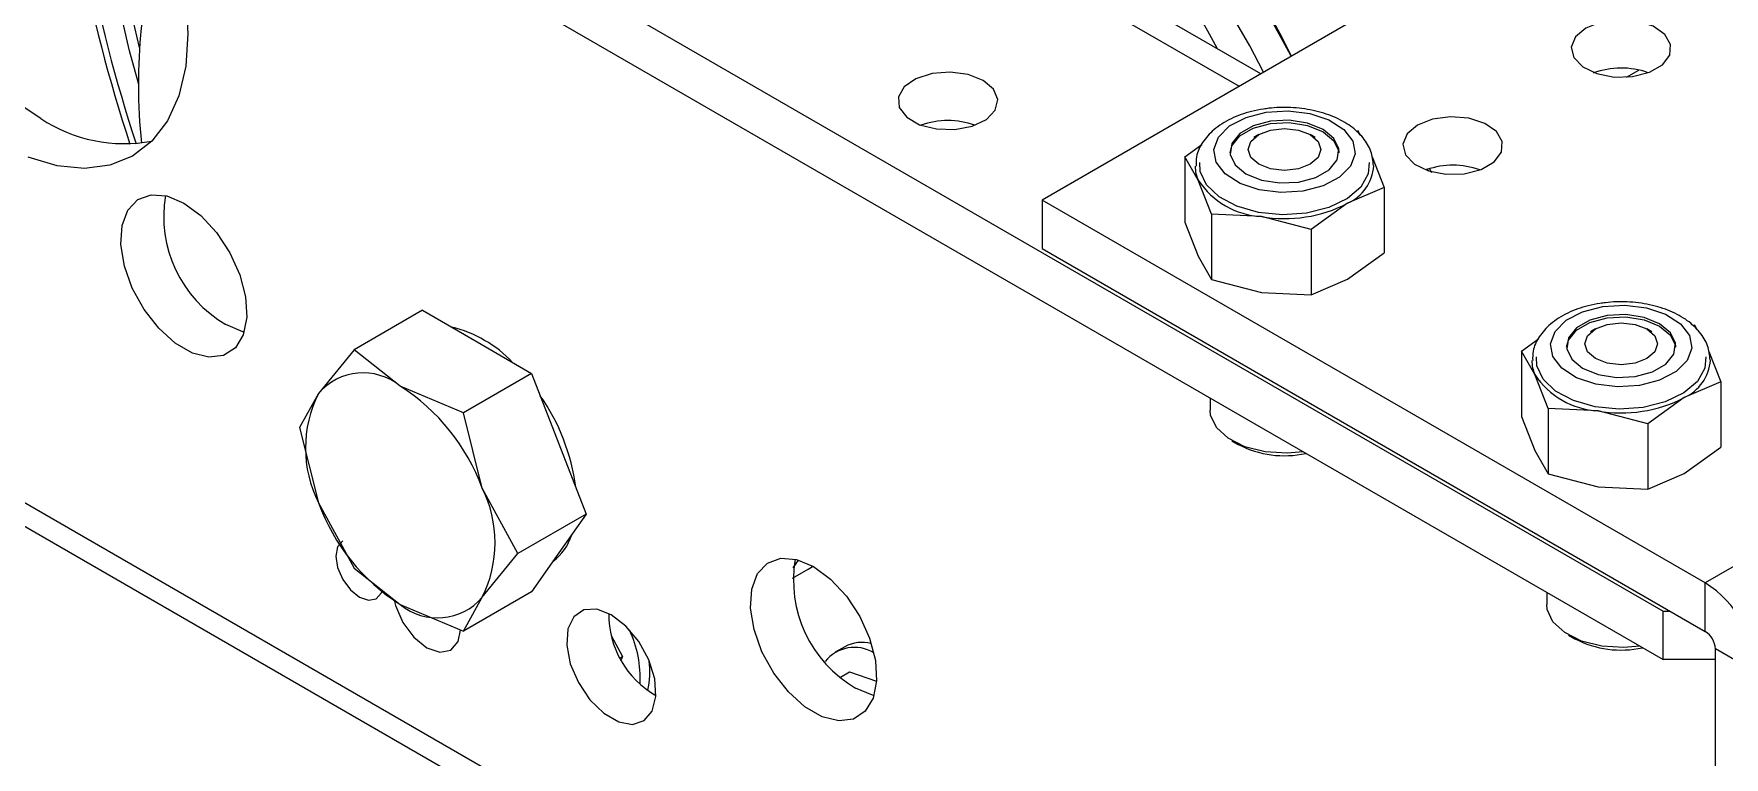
# Model space of a CAD drawing. Header units: inches. Extents: x 0 to 11, y 0 to 8.4.
# Drawn here: x 7.3907 to 7.6866, y 4.6627 to 4.7893 of the extents above; entities that cross this region are included whole.
import ezdxf

# ---------------------------------------------------------------- set-up
doc = ezdxf.new("R2010")
doc.units = ezdxf.units.IN
doc.header["$MEASUREMENT"] = 0

msp = doc.modelspace()

# ---------------------------------------------------------------- linework, layer by layer
at = {"color": 7, "linetype": 'Continuous', "lineweight": 25}
for p, q in [((5.805050289265672, 5.76829356582965), (7.675936981155074, 4.688253667897538)), ((5.805050289265672, 5.759787932372507), (7.675936981155074, 4.679748034440395)), ((7.605472245421931, 4.782284073149992), (5.959387781614672, 5.732548407160833)), ((5.955605012314756, 5.730364660926336), (7.601689476122015, 4.780100326915495)), ((9.158209571217245, 5.678660251428183), (7.567219313547505, 4.76020112562764)), ((9.274292934462038, 5.611646752249402), (7.683302676792295, 4.693187626448859)), ((5.840111000499508, 5.597325661193017), (7.685070443745262, 4.53225324531107)), ((7.685070443745262, 4.536335617620341), (6.755044314150023, 5.073228274154144)), ((7.405851714444569, 4.801086337112806), (7.409129387172171, 4.786893569672889)), ((7.669490778355856, 4.781711089363309), (7.671649294558954, 4.782957174243695)), ((7.605143075736109, 4.771646677636431), (7.604281149316151, 4.771148936364128)), ((7.615010291521514, 4.771148936364128), (7.614148365101556, 4.771646677636431)), ((7.622403479495829, 4.772451964764902), (7.622960102734907, 4.771472154176616)), ((7.592218297424295, 4.767782806815171), (7.595161121751279, 4.769906265330084)), ((7.592218297424295, 4.767782806815171), (7.592218297424295, 4.75633349386521)), ((7.594553129383066, 4.763672857904552), (7.592218297424295, 4.767782806815171)), ((7.624977729239539, 4.767731821792425), (7.62707314341337, 4.762391327616838)), ((7.634894366717179, 4.765299044062755), (7.634513458787919, 4.765518937529753)), ((7.596887961341837, 4.757722169667107), (7.594553129383066, 4.763672857904552)), ((7.62707314341337, 4.762391327616838), (7.620694263874873, 4.759629248505801)), ((7.62707314341337, 4.762391327616838), (7.62707314341337, 4.750942014666877)), ((7.683302676792295, 4.693187626448859), (7.567219313547505, 4.76020112562764)), ((7.567219313547505, 4.76020112562764), (7.567219313547505, 4.751695492170497)), ((7.620694263874873, 4.759629248505801), (7.614315384336375, 4.75502643006794)), ((7.592218297424295, 4.75633349386521), (7.594553129383066, 4.750382805627765)), ((7.596887961341837, 4.757722169667107), (7.596887961341837, 4.746272856717145)), ((7.605601672839106, 4.757294669530936), (7.596887961341837, 4.757722169667107)), ((7.614315384336375, 4.75502643006794), (7.605601672839106, 4.757294669530936)), ((7.614315384336375, 4.75502643006794), (7.614315384336375, 4.743577117117979)), ((7.567219313547505, 4.751695492170497), (7.683302676792295, 4.684681992991716)), ((7.594553129383066, 4.750382805627765), (7.596887961341837, 4.746272856717145)), ((7.620694263874872, 4.746339196229016), (7.62707314341337, 4.750942014666877)), ((7.596887961341837, 4.746272856717145), (7.605601672839105, 4.74400461725415)), ((7.605601672839105, 4.74400461725415), (7.614315384336375, 4.743577117117979)), ((7.614315384336375, 4.743577117117979), (7.620694263874872, 4.746339196229016)), ((7.458732690278309, 4.740894730828609), (7.446776569829259, 4.733992609409158)), ((7.458732690278309, 4.740894730828609), (7.468292504413338, 4.735375967598635)), ((7.664068640834853, 4.737629672977119), (7.663206714414895, 4.737131931704816)), ((7.673935856620258, 4.737131931704816), (7.6730739302003, 4.737629672977119)), ((7.681329044594572, 4.73843496010559), (7.68188566783365, 4.737455149517304)), ((7.468292504413338, 4.735375967598635), (7.477852318548366, 4.729857204368662)), ((7.651143862523039, 4.733765802155859), (7.654086686850023, 4.735889260670771)), ((7.446776569829259, 4.733992609409158), (7.440517754368249, 4.726337903375451)), ((7.454857475570793, 4.72762009053632), (7.446776569829259, 4.733992609409158)), ((7.651143862523039, 4.733765802155859), (7.651143862523039, 4.722316489205897)), ((7.653478694481811, 4.729655853245239), (7.651143862523039, 4.733765802155859)), ((7.683908140390001, 4.733702466204455), (7.685998708512114, 4.728374322957526)), ((7.477852318548366, 4.729857204368662), (7.465896198099316, 4.72295508294921)), ((7.477852318548366, 4.729857204368662), (7.48263222561588, 4.717537490747846)), ((7.655813526440581, 4.723705165007796), (7.653478694481811, 4.729655853245239)), ((7.440517754368249, 4.726337903375451), (7.43721675569423, 4.720390708627473)), ((7.465896198099316, 4.72295508294921), (7.454857475570793, 4.72762009053632)), ((7.685998708512114, 4.728374322957526), (7.679619828973617, 4.72561224384649)), ((7.685998708512114, 4.728374322957526), (7.685998708512114, 4.716925010007564)), ((7.469197196773336, 4.70978161368553), (7.465896198099316, 4.72295508294921)), ((7.596624887085499, 4.725533931766532), (7.596624887085499, 4.7233899604424)), ((7.655813526440581, 4.723705165007795), (7.655813526440581, 4.712255852057834)), ((7.66452723793785, 4.723277664871624), (7.655813526440581, 4.723705165007796)), ((7.673240949435119, 4.721009425408629), (7.66452723793785, 4.723277664871624)), ((7.679619828973617, 4.72561224384649), (7.673240949435119, 4.721009425408629)), ((7.43721675569423, 4.720390708627473), (7.440517754368249, 4.707217239363793)), ((7.651143862523039, 4.722316489205897), (7.653478694481811, 4.716365800968453)), ((7.673240949435119, 4.721009425408629), (7.673240949435119, 4.709560112458667)), ((7.48263222561588, 4.717537490747846), (7.487412132683395, 4.70521777712703)), ((7.600437104820985, 4.718075667256689), (7.601556872477683, 4.717429029022585)), ((7.679619828973617, 4.712322191569704), (7.685998708512114, 4.716925010007564)), ((7.653478694481811, 4.716365800968453), (7.655813526440581, 4.712255852057834)), ((7.655813526440581, 4.712255852057834), (7.66452723793785, 4.709987612594838)), ((7.673240949435119, 4.709560112458667), (7.679619828973617, 4.712322191569704)), ((7.475456012234345, 4.698315655707578), (7.469197196773336, 4.70978161368553)), ((7.66452723793785, 4.709987612594838), (7.673240949435119, 4.709560112458667)), ((7.440517754368249, 4.707217239363793), (7.446776569829259, 4.695751281385842)), ((7.487412132683395, 4.70521777712703), (7.475456012234345, 4.698315655707578)), ((7.487412132683395, 4.70521777712703), (7.48263222561588, 4.698416826736188)), ((7.469197196773336, 4.690660949673872), (7.475456012234345, 4.698315655707578)), ((7.48263222561588, 4.698416826736188), (7.477852318548367, 4.691615876345345)), ((7.446776569829259, 4.695751281385842), (7.454857475570794, 4.689378762513003)), ((7.523515944516324, 4.694009995363548), (7.526243749466148, 4.695584723642048)), ((7.683302676792295, 4.684681992991716), (7.683302676792295, 4.693187626448859)), ((7.477852318548367, 4.691615876345345), (7.465896198099316, 4.684713754925894)), ((7.465896198099316, 4.684713754925894), (7.469197196773336, 4.690660949673872)), ((7.655550452184244, 4.69151692710733), (7.655550452184244, 4.689372955783089)), ((7.454857475570794, 4.689378762513003), (7.465896198099316, 4.684713754925894)), ((7.675936981155074, 4.688253667897538), (7.67711568401374, 4.688253667897538)), ((7.675936981155074, 4.679748034440395), (7.675936981155074, 4.688253667897538)), ((7.491789883898326, 4.683962261984593), (7.493739922978835, 4.680273051518737)), ((7.532668954013985, 4.682003882717753), (7.531007253078197, 4.681044603186361)), ((7.65936266991973, 4.684058662597376), (7.660482437576428, 4.683412024363274)), ((7.692436139382623, 4.677368005239813), (7.685070443745262, 4.681620130822223)), ((7.685070443745262, 4.476124026497643), (7.685070443745262, 4.681620130822223)), ((7.493356898344541, 4.680051936103932), (7.493739922978835, 4.680273051518737)), ((7.493739922978835, 4.680273051518737), (7.493543170088993, 4.679715507250043)), ((7.685070443745262, 4.679748034440395), (7.675936981155074, 4.679748034440395)), ((7.531915305625478, 4.676665025187464), (7.53351849704986, 4.677590527896879)), ((7.53351849704986, 4.677590527896879), (7.538216424155626, 4.67596219932107))]:
    msp.add_line(p, q, dxfattribs=at)
at = {"color": 7, "linetype": 'Continuous', "lineweight": 25, "flags": 128}
for points in [[(7.610793274502497, 4.785355837853852), (7.610724724164917, 4.785490905960476), (7.605018196321659, 4.795975357985998), (7.598728842291352, 4.806115743554039), (7.591917231991415, 4.815814405208279), (7.584648964952644, 4.82497793953516), (7.576994038559858, 4.833518096689819), (7.569026173938832, 4.841352630290329), (7.560822105981542, 4.848406089495327), (7.552460844347217, 4.854610545636855), (7.544022912556125, 4.859906246410571), (7.535589572504059, 4.864242191323096), (7.527242041865851, 4.867576622854657), (7.519060711924773, 4.869877428606819), (7.511124373360526, 4.87112245056244), (7.50406486809163, 4.871323434697462)], [(7.605970258851987, 4.782571570183617), (7.603550829198133, 4.787210910109351), (7.597648759260875, 4.797464357237949), (7.591185709216455, 4.807329026797979), (7.584225911759863, 4.816706879271463), (7.576838536485045, 4.825504713347337), (7.569097002446402, 4.833635092197961), (7.561078248487245, 4.841017212465588), (7.552861968586996, 4.847577707322439), (7.544529819826627, 4.853251375623199), (7.536164610843897, 4.857981829903289), (7.527849478843906, 4.861722056782827), (7.519667063344201, 4.864434884206716), (7.514019146788531, 4.865715506614232)], [(7.391913059718982, 4.77446602183639), (7.386727940763924, 4.777930560374507), (7.381670496645964, 4.782252256634996), (7.376865258423977, 4.787324696113033), (7.372430547010664, 4.793022978514208), (7.368475559718982, 4.79920679321429), (7.365097681461902, 4.805723874172457), (7.362380086812652, 4.812413749226569), (7.360389691970672, 4.819111691450371), (7.359175507062715, 4.825652775277116), (7.358767429350863, 4.831875937514379), (7.359175507062715, 4.837627943254385), (7.360389691970671, 4.842767159026003), (7.362380086812651, 4.847167040280858), (7.365085705706155, 4.850707114277212)], [(7.38973248303668, 4.843300058830151), (7.394789927154641, 4.838978362569663), (7.399595165376626, 4.833905923091626), (7.40402987678994, 4.82820764069045), (7.407984864081622, 4.822023825990369), (7.4113627423387, 4.815506745032201), (7.414080336987952, 4.808816869978089), (7.416070731829932, 4.802118927754288), (7.41728491673789, 4.795577843927542), (7.417692994449742, 4.78935468169028), (7.41728491673789, 4.783602675950274), (7.416070731829932, 4.778463460178655), (7.414080336987952, 4.7740635789238), (7.4113627423387, 4.770511371864573), (7.407984864081622, 4.76789430612787), (7.404029876789941, 4.766276822557673), (7.399595165376628, 4.7656987489676), (7.394789927154642, 4.766174319447956), (7.38973248303668, 4.767691823875184)], [(7.409077304008314, 4.780399565661629), (7.40748111951381, 4.786326089752345), (7.404129392957796, 4.800814767023642)], [(7.662384101182195, 4.790306174751103), (7.660566839168307, 4.788774702298578), (7.659830621988057, 4.786967674264683), (7.660274879851157, 4.785129139798483), (7.661839613271478, 4.783507403167308), (7.664313496330117, 4.782321488889552), (7.667362417411749, 4.781731561259804), (7.670574602829642, 4.781817293273363), (7.673516229143774, 4.78256710634674), (7.675790013420312, 4.783879734069518), (7.677088868493232, 4.785577898794215), (7.677237376787735, 4.787432253964905), (7.676215481435732, 4.789192358640449), (7.674161195067032, 4.790620500931339), (7.671351960438918, 4.791523802307579), (7.668167180254427, 4.791780266912944), (7.665036976724948, 4.791355257781359), (7.662384101182195, 4.790306174751103)], [(7.556907339655338, 4.78112009061737), (7.554254464112586, 4.782169173647628), (7.551124260583106, 4.782594182779213), (7.547939480398614, 4.782337718173848), (7.545130245770501, 4.781434416797607), (7.543075959401801, 4.780006274506717), (7.542054064049799, 4.778246169831173), (7.5422025723443, 4.776391814660483), (7.543501427417221, 4.774693649935786), (7.545775211693758, 4.773381022213008), (7.548716838007892, 4.772631209139631), (7.551929023425785, 4.772545477126072), (7.554977944507416, 4.773135404755821), (7.557451827566056, 4.774321319033576), (7.559016560986377, 4.775943055664751), (7.559460818849477, 4.777781590130951), (7.558724601669226, 4.779588618164847), (7.556907339655338, 4.78112009061737)], [(7.606444182751549, 4.775563054818988), (7.610293105294234, 4.775796589670354), (7.614078657294718, 4.775332078624324), (7.617430282547705, 4.77421499125852), (7.620019900621283, 4.772554675867514), (7.621594021655482, 4.770513655689876), (7.621998559715927, 4.768291720001215), (7.621193915798681, 4.766106367347875), (7.619258854056647, 4.76417151527381), (7.616382791815504, 4.762676560580938), (7.612847258086117, 4.761767839850561), (7.608998335543432, 4.761534304999194), (7.605212783542947, 4.761998816045224), (7.601861158289961, 4.763115903411028), (7.599271540216384, 4.764776218802034), (7.597697419182184, 4.766817238979672), (7.597292881121739, 4.769039174668333), (7.598097525038985, 4.771224527321674), (7.600032586781019, 4.773159379395739), (7.602908649022163, 4.774654334088609), (7.606444182751549, 4.775563054818988)], [(7.600112024453534, 4.768461312131832), (7.600430545069535, 4.769682615050701), (7.601830803868916, 4.771416131934855), (7.604173656940101, 4.772768632224072), (7.607176521625878, 4.773576984422695)], [(7.612114919211789, 4.763345639840911), (7.615117783897564, 4.764153992039533), (7.617460636968749, 4.76550649232875), (7.618860895768131, 4.767240009212904), (7.619149668418882, 4.769145454971782), (7.618292124677494, 4.770993004725478), (7.616391696975175, 4.772559816706767), (7.61367760494015, 4.773656910267023), (7.610477208127578, 4.774151959731502), (7.607176521625878, 4.773985254828637), (7.604173656940101, 4.773176902630015), (7.601830803868916, 4.771824402340799), (7.600430545069535, 4.770090885456644), (7.600141772418784, 4.768185439697766), (7.600999316160172, 4.76633788994407), (7.602899743862491, 4.764771077962781), (7.605613835897516, 4.763673984402525), (7.608814232710089, 4.763178934938045), (7.612114919211789, 4.763345639840911)], [(7.607176521625878, 4.773576984422695), (7.610477208127578, 4.77374368932556), (7.613677604940151, 4.77324863986108), (7.616391696975175, 4.772151546300825), (7.618292124677494, 4.770584734319535), (7.619149668418882, 4.768737184565839), (7.619179416384132, 4.768461312131821)], [(7.632921318632755, 4.773297672421462), (7.631104056618867, 4.771766199968939), (7.630367839438617, 4.769959171935044), (7.630812097301717, 4.768120637468844), (7.632376830722038, 4.766498900837668), (7.634850713780677, 4.765312986559912), (7.637899634862308, 4.764723058930164), (7.641111820280202, 4.764808790943722), (7.644053446594335, 4.7655586040171), (7.646327230870873, 4.766871231739878), (7.647626085943793, 4.768569396464576), (7.647774594238295, 4.770423751635265), (7.646752698886293, 4.772183856310809), (7.644698412517593, 4.773611998601699), (7.641889177889478, 4.77451529997794), (7.638704397704988, 4.774771764583305), (7.635574194175508, 4.77434675545172), (7.632921318632755, 4.773297672421462)], [(7.605143807245279, 4.771647099996315), (7.607209302566109, 4.772443826226984), (7.609645720418833, 4.772723599273957), (7.612082138271557, 4.772443826226984), (7.614147633592387, 4.771647099996315), (7.615527753442488, 4.770454714928229), (7.6160123870855, 4.769048200840345), (7.615527753442488, 4.767641686752461), (7.614147633592387, 4.766449301684376), (7.612082138271557, 4.765652575453708), (7.609645720418833, 4.765372802406734), (7.607209302566109, 4.765652575453708), (7.605143807245278, 4.766449301684377), (7.603763687395178, 4.767641686752461), (7.603279053752166, 4.769048200840346), (7.603763687395178, 4.770454714928229), (7.605143807245279, 4.771647099996315)], [(7.624476850589666, 4.766768685782091), (7.624302434349719, 4.764788761315868), (7.623014362985435, 4.762462616303141), (7.620643243706783, 4.76044018939175), (7.61738117049613, 4.75888532558222), (7.613492417124709, 4.757923990693268), (7.609292027263362, 4.757634066360318), (7.60512029151798, 4.75803904052858), (7.60131517910838, 4.759106104599415), (7.598184957612117, 4.760748811387877), (7.595983218958675, 4.76283407855952), (7.594888334919509, 4.765192970169659), (7.594813600869285, 4.766759837588275)], [(7.634996927027018, 4.765679121641044), (7.635001091183453, 4.765672129753046), (7.635375166873366, 4.765021484040619)], [(7.416964232519106, 4.759665444559585), (7.419945093869534, 4.757471511988427), (7.422704878370133, 4.754494057475251), (7.42503890542967, 4.750953905200349), (7.426774070938599, 4.747113612062833), (7.427781685608982, 4.743257995036539), (7.427987019270242, 4.739673007598033), (7.427374843264064, 4.736624531865405), (7.425990559884308, 4.734338659337893), (7.423936835096575, 4.732984922723691), (7.421365984273206, 4.732663722474545), (7.418468675658909, 4.733398880543538), (7.415459789379303, 4.735135873619817), (7.412562480765006, 4.737745876873131), (7.409991629941636, 4.74103531830215), (7.407937905153903, 4.744760235084278), (7.406553621774147, 4.748644367182145), (7.40594144576797, 4.752399646286774), (7.406146779429231, 4.755747560526232), (7.407154394099613, 4.75843981041707), (7.408889559608543, 4.760276724101106), (7.411223586668079, 4.761122066093717), (7.413983371168679, 4.760913141246493), (7.416964232519106, 4.759665444559585)], [(7.665369747850293, 4.741546050159676), (7.669218670392978, 4.741779585011042), (7.673004222393462, 4.741315073965011), (7.676355847646449, 4.740197986599209), (7.678945465720026, 4.738537671208203), (7.680519586754225, 4.736496651030564), (7.680924124814671, 4.734274715341903), (7.680119480897425, 4.732089362688562), (7.678184419155391, 4.730154510614498), (7.675308356914248, 4.728659555921626), (7.67177282318486, 4.727750835191248), (7.667923900642176, 4.727517300339882), (7.664138348641691, 4.727981811385913), (7.660786723388705, 4.729098898751716), (7.658197105315126, 4.730759214142722), (7.656622984280928, 4.732800234320361), (7.656218446220482, 4.735022170009022), (7.657023090137728, 4.737207522662362), (7.658958151879762, 4.739142374736426), (7.661834214120907, 4.740637329429298), (7.665369747850293, 4.741546050159676)], [(7.427536657712785, 4.73709866599276), (7.427310789506894, 4.737152973083656), (7.424329928156467, 4.738400669770565)], [(7.659037589552274, 4.734444307472468), (7.659356110168279, 4.735665610391389), (7.66075636896766, 4.737399127275544), (7.663099222038845, 4.738751627564761), (7.666102086724622, 4.739559979763382)], [(7.671040484310533, 4.7293286351816), (7.674043348996308, 4.730136987380221), (7.676386202067493, 4.731489487669439), (7.677786460866875, 4.733223004553593), (7.678075233517626, 4.73512845031247), (7.677217689776238, 4.736976000066167), (7.675317262073919, 4.738542812047456), (7.672603170038894, 4.739639905607712), (7.669402773226322, 4.740134955072191), (7.666102086724622, 4.739968250169325), (7.663099222038845, 4.739159897970703), (7.66075636896766, 4.737807397681486), (7.659356110168279, 4.736073880797332), (7.659067337517528, 4.734168435038455), (7.659924881258916, 4.732320885284757), (7.661825308961235, 4.730754073303468), (7.66453940099626, 4.729656979743213), (7.667739797808832, 4.729161930278734), (7.671040484310533, 4.7293286351816)], [(7.664069372344022, 4.737630095337003), (7.666134867664852, 4.738426821567671), (7.668571285517577, 4.738706594614645), (7.671007703370301, 4.738426821567671), (7.673073198691132, 4.737630095337003), (7.674453318541232, 4.736437710268917), (7.674937952184243, 4.735031196181034), (7.674453318541232, 4.73362468209315), (7.673073198691131, 4.732432297025065), (7.671007703370301, 4.731635570794396), (7.668571285517577, 4.731355797747423), (7.666134867664852, 4.731635570794396), (7.664069372344022, 4.732432297025065), (7.662689252493922, 4.73362468209315), (7.66220461885091, 4.735031196181034), (7.662689252493922, 4.736437710268917), (7.664069372344022, 4.737630095337003)], [(7.666102086724622, 4.739559979763382), (7.669402773226322, 4.739726684666248), (7.672603170038894, 4.739231635201769), (7.675317262073919, 4.738134541641513), (7.677217689776238, 4.736567729660224), (7.678075233517626, 4.734720179906527), (7.678104981482878, 4.734444307472486)], [(7.68340241568841, 4.73275168112278), (7.683227999448462, 4.730771756656556), (7.681939928084178, 4.728445611643829), (7.679568808805526, 4.726423184732438), (7.676306735594874, 4.724868320922908), (7.672417982223452, 4.723906986033956), (7.668217592362106, 4.723617061701006), (7.664045856616722, 4.724022035869268), (7.660240744207124, 4.725089099940103), (7.657110522710862, 4.726731806728565), (7.654908784057419, 4.728817073900209), (7.653813900018252, 4.731175965510348), (7.653739165968029, 4.732742832928963)], [(7.612936806364929, 4.716117261205986), (7.610132584927639, 4.715878449797183), (7.60627568076906, 4.716129320985334), (7.602718219422539, 4.717025331852037), (7.599776296940376, 4.718486867899706), (7.597711316045525, 4.720384065236662), (7.596706759352513, 4.722548349553801), (7.596624887085499, 4.7233899604424)], [(7.444786120455605, 4.70054682175511), (7.444785882367626, 4.700546684287505), (7.443887748681464, 4.699512988652703), (7.44357236607161, 4.697864137342203), (7.443887748681464, 4.695851153021156), (7.444785882367626, 4.693780494304692), (7.446130034417979, 4.691967400211824), (7.447715569867627, 4.690687897882453), (7.449301105317273, 4.690136779947509), (7.450645257367627, 4.69039794911669), (7.451543391053788, 4.691431644751493), (7.451702070377198, 4.691867584139426)], [(7.527198383594472, 4.696028623691594), (7.5301792449449, 4.693834691120438), (7.5329390294455, 4.690857236607262), (7.535273056505036, 4.68731708433236), (7.537008222013966, 4.683476791194844), (7.538015836684347, 4.679621174168549), (7.538221170345608, 4.676036186730044), (7.53760899433943, 4.672987710997415), (7.536224710959674, 4.670701838469903), (7.534170986171942, 4.669348101855702), (7.531600135348572, 4.669026901606555), (7.528702826734276, 4.669762059675548), (7.525693940454669, 4.671499052751828), (7.522796631840373, 4.674109056005141), (7.520225781017003, 4.67739849743416), (7.518172056229271, 4.681123414216288), (7.516787772849515, 4.685007546314155), (7.516175596843337, 4.688762825418784), (7.516380930504598, 4.692110739658243), (7.517388545174978, 4.694802989549081), (7.519123710683909, 4.696639903233116), (7.521457737743445, 4.697485245225727), (7.524217522244045, 4.697276320378503), (7.527198383594472, 4.696028623691594)], [(7.523653494753766, 4.695830749940153), (7.52417574914002, 4.696594536692551), (7.524545456529632, 4.697186868678116)], [(7.526243749466145, 4.69558472364205), (7.526826283629491, 4.695938160436456), (7.527074308242928, 4.696099446336759)], [(7.453787524968247, 4.690166902608058), (7.454029450471981, 4.68921039914895), (7.455313182887402, 4.68625073762355), (7.457234424218039, 4.683659221800145), (7.459500682887402, 4.681830386470698), (7.461766941556765, 4.681042655235684), (7.463688182887402, 4.681415953034833), (7.464971915302823, 4.682893448662177), (7.465414218760586, 4.684889195525536)], [(7.49179459022108, 4.687581667346812), (7.489249887959623, 4.68856033905584), (7.486980943673321, 4.688452249224687), (7.485233632681889, 4.687269111063745), (7.484197303243575, 4.68513913595103), (7.483984257733326, 4.682293139739977), (7.484617582937921, 4.679039530280233), (7.486028648244388, 4.675730886641714), (7.488064542831838, 4.672725751701548), (7.490504645931559, 4.670349778459976), (7.4930845345106, 4.668860440484748), (7.495524637610322, 4.668419130654935), (7.497560532197772, 4.669073671738229), (7.498971597504238, 4.670753134052001), (7.499604922708833, 4.673275521795013), (7.499391877198584, 4.676367495116429), (7.498355547760269, 4.679693990729966), (7.496608236768838, 4.68289453122), (7.494339292482535, 4.685622288362931), (7.49179459022108, 4.687581667346812)], [(7.671862371463825, 4.682100256546698), (7.669058150026383, 4.68186144513787), (7.665201245867804, 4.682112316326022), (7.661643784521283, 4.683008327192725), (7.65870186203912, 4.684469863240394), (7.65663688114427, 4.686367060577349), (7.655632324451259, 4.688531344894488), (7.655550452184244, 4.689372955783089)], [(7.537770808788151, 4.673461845124771), (7.53754494058226, 4.673516152215667), (7.534564079231832, 4.674763848902575)]]:
    msp.add_lwpolyline(points, dxfattribs=at)
at = {"color": 7, "linetype": 'Continuous', "lineweight": 25}
for centre, radius, start, end in [((7.442975847607598, 4.704736357666366), 0.175265440173277, 27.8599646885258, 58.3025510003428), ((7.669935442991346, 4.85632021226558), 0.2762454396136505, 183.484019884118, 198.2160922419853), ((7.432513241657209, 4.695739585809251), 0.1996351591274076, 26.6889991151737, 46.72654131733726), ((7.672654285219707, 4.85631355659875), 0.2777919945311723, 183.7445695669173, 198.0941270195188), ((7.505287509452411, 4.780414112706702), 0.0962887065605401, 162.1091454939636, 186.1177390639089), ((7.668574452846028, 4.769216509532315), 0.01407918277590712, 70.42019609754796, 110.2299450042173), ((7.406509731257924, 4.796514282824751), 0.02644217526276262, 236.4941349367307, 280.6020126348911), ((7.550720155319955, 4.760009310948288), 0.01410013832372118, 70.43682261724442, 109.5631773827488), ((7.59946319622987, 4.766020047471208), 0.005442247265781013, 179.1816858542432, 205.5494866852969), ((7.617457688814294, 4.766762952269818), 0.007833590971930426, 294.4038867106109, 355.616161708781), ((7.639106061080216, 4.752169984301158), 0.01411688875476556, 70.4504630071152, 108.9853754428519), ((7.606455935085864, 4.771532905837424), 0.01426384019489935, 213.4388788606709, 266.5664976720319), ((7.435284184634703, 4.75729263924623), 0.02183809162130393, 170.3124497230807, 239.8932702658384), ((7.609672242448666, 4.780931839134453), 0.02398510629144067, 260.2289030207426, 297.3571748450047), ((7.458729122328966, 4.716768556912684), 0.02178601497867076, 43.57105423769226, 76.43432229499733), ((7.658388761328483, 4.732003042811867), 0.005442247265650718, 179.181685853915, 205.5494866856113), ((7.676383253913046, 4.732745947610501), 0.007833590971921519, 294.4038867105706, 355.6161617088153), ((7.448343246081056, 4.719646551554733), 0.01029623764954193, 50.75183192257421, 139.4672041396108), ((7.665381500184609, 4.737515901178114), 0.01426384019490118, 213.4388788606749, 266.5664976720287), ((7.459639653775961, 4.716777571369622), 0.02137865723146128, 153.4364295104418, 206.5635704895612), ((7.435474476786051, 4.697355946718461), 0.03593910186575843, 20.22711378560146, 57.36202941092232), ((7.449381560631243, 4.705116117297313), 0.03651449190491963, 7.616053577227166, 34.79530616306428), ((7.668597807547409, 4.746914834475128), 0.02398510629142807, 260.2289030207397, 297.3571748450203), ((7.609611611079456, 4.732751513780491), 0.01731061388568134, 242.2699495614497, 282.5962305781657), ((7.450075297365635, 4.700221281679701), 0.02137865723145175, 333.4364295104298, 26.56357048957314), ((7.474240474355533, 4.719642906330864), 0.03593910186575801, 200.2271137856059, 237.3620294109294), ((7.475874007185156, 4.704449830907848), 0.009433559152104715, 307.4258196074803, 342.3728373998122), ((7.545518335710074, 4.693655818378244), 0.02183809162130941, 170.3124497230922, 239.8932702658311), ((7.672606264739964, 4.676465635898116), 0.01985039543113437, 2.605478485650397, 57.39452165998639), ((7.46137170506053, 4.697352301494585), 0.01029623764953756, 230.7518319225601, 319.4672041396309), ((7.507568186850015, 4.687637576857691), 0.01623268323722548, 179.3187949885884, 240.6758284787194), ((7.476322133776774, 4.676350022177951), 0.02054837228708132, 357.5404064066811, 24.78357944868745), ((7.681232403491847, 4.681445478691573), 0.003842012018927327, 2.605478485638543, 57.39452166001182), ((7.534356209012557, 4.675332746671975), 0.00655629552583305, 58.77131667540455, 141.3851304564581), ((7.535755141960421, 4.676187671757178), 0.006584289329809478, 76.3747148543509, 117.9512395408632), ((7.668537176178208, 4.698734509121195), 0.01731061388569801, 242.2699495614522, 282.596230578608), ((7.48448666930004, 4.677596326249618), 0.01407159238758151, 346.7393729576946, 7.895122662975778)]:
    msp.add_arc(centre, radius, start, end, dxfattribs=at)
for points, knots in [([(7.605946572817337, 4.776121994106287), (7.605254828815847, 4.775995345779574), (7.603254431877057, 4.775629102018135), (7.600191444707857, 4.774512964298011), (7.597258481686581, 4.772667723924254), (7.595248308640286, 4.77038060175308), (7.594128765187122, 4.768144494193645), (7.594153488399207, 4.766688973353779), (7.594162899130687, 4.766134938718643)], [0, 0, 0, 0, 0.1100337254692803, 0.3181973781024816, 0.531355790493022, 0.7178303478537554, 0.892593938890168, 1, 1, 1, 1]), ([(7.625223055283253, 4.766228183727688), (7.625130539016834, 4.767069173329931), (7.624938501174369, 4.768814832066532), (7.623466216778089, 4.77117439329291), (7.621270471584446, 4.77322582916034), (7.618299176591303, 4.774866477269759), (7.614693682231593, 4.77599059740248), (7.610777337114758, 4.776479732581894), (7.607812746795785, 4.77638642977717), (7.606259377361709, 4.776166318312123), (7.605946572817337, 4.776121994106287)], [0, 0, 0, 0, 0.1191444373248735, 0.2473104630291955, 0.3807881126715727, 0.5241075497871738, 0.6733408333186911, 0.8227050217464217, 0.9642978201607636, 1, 1, 1, 1]), ([(7.664872137916081, 4.742104989446974), (7.664180393914591, 4.741978341120262), (7.662179996975802, 4.741612097358823), (7.6591170098066, 4.740495959638698), (7.656184046785325, 4.738650719264943), (7.654173873739031, 4.736363597093767), (7.653054330285865, 4.734127489534332), (7.653079053497951, 4.732671968694467), (7.653088464229431, 4.732117934059332)], [0, 0, 0, 0, 0.1100337254692798, 0.3181973781024801, 0.5313557904930194, 0.7178303478537529, 0.8925939388901655, 0.9999999999999999, 0.9999999999999999, 0.9999999999999999, 0.9999999999999999]), ([(7.684148620381997, 4.732211179068377), (7.684056104115578, 4.73305216867062), (7.683864066273113, 4.73479782740722), (7.682391781876833, 4.737157388633598), (7.68019603668319, 4.739208824501029), (7.677224741690047, 4.740849472610448), (7.673619247330337, 4.741973592743167), (7.669702902213501, 4.742462727922582), (7.666738311894529, 4.742369425117858), (7.665184942460453, 4.742149313652811), (7.664872137916081, 4.742104989446974)], [0, 0, 0, 0, 0.1191444373248709, 0.2473104630291929, 0.3807881126715698, 0.5241075497871707, 0.6733408333186881, 0.8227050217464186, 0.9642978201607608, 1, 1, 1, 1])]:
    msp.add_open_spline(points, degree=3, knots=knots, dxfattribs=at)

doc.saveas('drawing.dxf')
